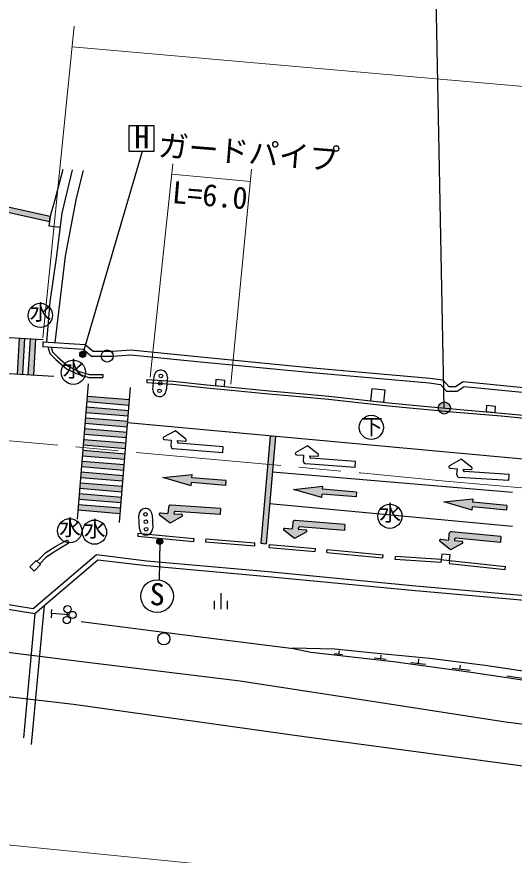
# Model space of a CAD drawing. Units: millimetres at full size, sheet at 1:1000; details may follow other scales. Extents: x 40000 to 680000, y 20000 to 380000.
# Drawn here: x 205268 to 246399, y 246983 to 316380 of the extents above; entities that cross this region are included whole.
import ezdxf
from ezdxf.enums import TextEntityAlignment as Align

# ---------------------------------------------------------------- set-up
doc = ezdxf.new("R2010")
doc.units = ezdxf.units.MM
doc.header["$LTSCALE"] = 1000
doc.linetypes.add('CHAIN', pattern=[18.5, 12, -1.5, 3.5, -1.5])
for name, color, linetype, lineweight in [('M-BGD', 7, 'Continuous', 25), ('M-BGD-EXST', 7, 'Continuous', 25), ('M-BMK', 2, 'CHAIN', 13), ('M-STR-HTXT', 7, 'Continuous', 13), ('M-STR-STRC', 7, 'Continuous', 25)]:
    doc.layers.add(name, color=color, linetype=linetype, lineweight=lineweight)
doc.styles.add('ＭＳ ゴシック', font='')
doc.styles.get('ＭＳ ゴシック').set_extended_font_data('MS Gothic')

msp = doc.modelspace()

# ---------------------------------------------------------------- hatches: boundary and pattern name
at = {"layer": 'M-BGD-EXST'}
for points in [[(210970, 288439, 1), (210470, 288439, 0.41421), (210720, 288189, 0.41421)], [(217342, 272951, 1), (216842, 272951, 0.41421), (217092, 272701, 0.41421)]]:
    msp.add_hatch(color=256, dxfattribs=at).paths.add_polyline_path(points)
at = {"layer": 'M-STR-STRC'}
for points in [[(203405, 300882), (203306, 300443), (207967, 299394), (208032, 299841)], [(205920, 289749), (205471, 289775), (205294, 286813), (205743, 286786)], [(206819, 289695), (206370, 289722), (206193, 286759), (206642, 286732)], [(214594, 284667), (211120, 284955), (211083, 284507), (214556, 284218)], [(214519, 283770), (211046, 284058), (211008, 283610), (214482, 283321)], [(241117, 284002, 1), (240117, 284002, 0.41421), (240617, 283502, 0.41421)], [(214444, 282873), (210971, 283161), (210934, 282713), (214407, 282424)], [(214370, 281976), (210897, 282264), (210859, 281816), (214333, 281527)], [(214295, 281079), (210822, 281368), (210785, 280919), (214258, 280631)], [(226654, 281637), (226206, 281675), (225446, 272805), (225894, 272766)], [(214221, 280182), (210748, 280471), (210710, 280022), (214184, 279734)], [(214146, 279285), (210673, 279574), (210636, 279125), (214109, 278837)], [(214072, 278388), (210599, 278677), (210561, 278228), (214035, 277940)], [(219714, 277834), (222515, 277589), (222549, 277985), (219749, 278230), (219773, 278504), (217343, 278241), (219690, 277560)], [(213997, 277491), (210524, 277780), (210487, 277331), (213960, 277043)], [(230517, 276873), (233319, 276649), (233351, 277045), (230549, 277269), (230571, 277543), (228143, 277262), (230495, 276599)], [(213923, 276594), (210449, 276883), (210412, 276435), (213886, 276146)], [(242950, 275810), (245748, 275540), (245787, 275935), (242988, 276205), (243015, 276479), (240583, 276238), (242924, 275536)], [(213848, 275698), (210375, 275986), (210338, 275538), (213811, 275249)], [(217768, 275278), (217150, 275320, 0.74206), (217082, 275140), (217964, 274463), (218929, 275017, 0.74206), (218885, 275203), (218267, 275245), (218274, 275345, -0.41421), (218380, 275438), (222078, 275190), (222111, 275689), (218015, 275963, 0.41388), (217802, 275777)], [(228045, 274004), (227427, 274053, 0.74206), (227357, 273875), (228231, 273187), (229202, 273729, 0.74206), (229161, 273916), (228543, 273965), (228551, 274065, -0.41421), (228659, 274157), (232353, 273864), (232393, 274362), (228299, 274687, 0.41388), (228084, 274503)], [(240953, 273073), (240336, 273132, 0.74206), (240263, 272955), (241125, 272252), (242105, 272778, 0.74206), (242067, 272966), (241450, 273025), (241460, 273124, -0.41421), (241569, 273214), (245258, 272861), (245306, 273359), (241219, 273750, 0.41388), (241000, 273571)]]:
    msp.add_hatch(color=256, dxfattribs=at).paths.add_polyline_path(points)
h = msp.add_hatch(color=256, dxfattribs=at)
edge = h.paths.add_edge_path()
edge.add_line((218557, 281197), (218565, 281296))
h = msp.add_hatch(color=256, dxfattribs=at)
edge = h.paths.add_edge_path()
edge.add_line((229499, 279947), (229506, 280047))
h = msp.add_hatch(color=256, dxfattribs=at)
edge = h.paths.add_edge_path()
edge.add_line((242190, 278839), (242197, 278939))

# ---------------------------------------------------------------- linework, layer by layer
at = {"layer": 'M-BGD'}
for p, q in [((207430, 289479), (207410, 289079)), ((212382, 286767), (212379, 286517)), ((216028, 286356), (216013, 286107)), ((215288, 273648), (215264, 273399)), ((215288, 273648), (219901, 273200)), ((209460, 273098), (209572, 272826)), ((215264, 273399), (219877, 272951)), ((219901, 273200), (219877, 272951)), ((220895, 273171), (220873, 272922)), ((220876, 272921), (224944, 272602)), ((220895, 273171), (224964, 272851)), ((224944, 272602), (224964, 272851)), ((226146, 272459), (226168, 272708)), ((226146, 272459), (229938, 272128)), ((226168, 272708), (229959, 272377)), ((229938, 272128), (229959, 272377)), ((230899, 272032), (230922, 272281)), ((230922, 272281), (235561, 271842)), ((230899, 272032), (235537, 271593)), ((235537, 271593), (235561, 271842)), ((236569, 271462), (236585, 271712)), ((240339, 271209), (236569, 271462)), ((240356, 271458), (236585, 271712)), ((240356, 271458), (240339, 271209)), ((241052, 271388), (241025, 271140)), ((241052, 271388), (245668, 270876)), ((241025, 271140), (245641, 270628)), ((245641, 270628), (245668, 270876)), ((222163, 267349), (222163, 268677)), ((221630, 267349), (221630, 268046)), ((222697, 267349), (222697, 268046)), ((207523, 267644), (206466, 256155)), ((208142, 266984), (208165, 267333)), ((206752, 266987), (205824, 256706)), ((208142, 266984), (208118, 266635)), ((209589, 266887), (208142, 266984)), ((209439, 266897), (209449, 267047)), ((231897, 263626), (231953, 263914)), ((231517, 263671), (232201, 263589)), ((234831, 263318), (235811, 263214)), ((235381, 263259), (235391, 263539)), ((238487, 262858), (238514, 263241)), ((237839, 262929), (239052, 262795)), ((241261, 262464), (242751, 262287)), ((241911, 262387), (241954, 262715)), ((245797, 261819), (247662, 261557))]:
    msp.add_line(p, q, dxfattribs=at)
for points in [[(207765, 289458), (208037, 292795), (208549, 296407), (209018, 300131), (209875, 303708)], [(209077, 303728), (208395, 301118), (208054, 299991), (207921, 299072), (208872, 298974)], [(208429, 289418), (209283, 296559), (210194, 301372), (210791, 303646)], [(207430, 289479), (210916, 289266), (211582, 288700), (213224, 288699), (214705, 288814), (220217, 288259), (229438, 287364), (239415, 286469), (240492, 286334), (240989, 285779), (241554, 285779), (242168, 286188), (251903, 285229), (254118, 284944), (259842, 284403), (272236, 283268), (282678, 282262), (302475, 280288)], [(207406, 289080), (210758, 288875), (211435, 288300), (213240, 288299), (214700, 288413), (220178, 287861), (229401, 286966), (239372, 286071), (240294, 285956), (240810, 285379), (241675, 285379), (242271, 285776), (251858, 284832), (254073, 284547), (259805, 284004), (272199, 282870), (282639, 281864), (302438, 279890)], [(207849, 289053), (207988, 288506), (208507, 288023), (209379, 287252), (210264, 286823), (211224, 286531), (212379, 286517)], [(208111, 289037), (208212, 288640), (208675, 288209), (209519, 287462), (210355, 287057), (211262, 286780), (212382, 286767)], [(216013, 286107), (218171, 285976), (220955, 285664), (222725, 285507), (226105, 285170), (228640, 284951), (231049, 284718), (236007, 284184), (238611, 283928), (241593, 283665), (245317, 283337), (248314, 283059), (251820, 282760), (254851, 282460), (258787, 282095), (263095, 281628)], [(216028, 286356), (218193, 286225), (220980, 285912), (222749, 285756), (226128, 285419), (228663, 285200), (231074, 284966), (236032, 284433), (238634, 284177), (241615, 283914), (245340, 283585), (248336, 283308), (251843, 283008), (254875, 282709), (258812, 282344), (263122, 281876)], [(66247, 277651), (82049, 277219), (94799, 276617), (107406, 275697), (124162, 274117), (136107, 272680), (153648, 270252), (165271, 268744), (178032, 267193), (189002, 265843), (199874, 264368), (211080, 262958), (223749, 261418), (235737, 259557), (245688, 258018), (256388, 256660), (265551, 255586), (284219, 253757), (300697, 252756), (315780, 251952), (330105, 251602), (347082, 251755)], [(567492, 277070), (542219, 272873), (509846, 267368), (460103, 259297), (434697, 255321), (407255, 251826), (387329, 249901), (365874, 248545), (346508, 248107), (325089, 248194), (304370, 249112), (280199, 250598), (257788, 252911), (229037, 256788), (209957, 259449), (198371, 260811), (182673, 262865), (163281, 265338), (142812, 268006), (124115, 270215), (98459, 272520), (77473, 273589), (65912, 273710)], [(206952, 271318), (207666, 272036), (208423, 272505), (209460, 273098)], [(207165, 271108), (207732, 271691), (208236, 272036), (208971, 272492), (209572, 272826)], [(195960, 268683), (202492, 267678), (206752, 266987), (211976, 271443), (215987, 270958), (226016, 270059), (237922, 268922), (253178, 267558), (265518, 266403), (275489, 265912), (291795, 265440), (310957, 263507), (327207, 261879), (343990, 260693)], [(196021, 269079), (202554, 268073), (206634, 267412), (211850, 271861), (216029, 271355), (226053, 270457), (237959, 269320), (253215, 267956), (265547, 266802), (275504, 266312), (291821, 265840), (310997, 263905), (327241, 262277), (344010, 261093)], [(209589, 266887), (209439, 266897), (209429, 266747)], [(210602, 266328), (216566, 265562), (220463, 265065), (228140, 264100), (229581, 263797), (236418, 263021), (242840, 262145), (249837, 261083), (252786, 260565), (259824, 259833), (266578, 259129), (271622, 258613), (277141, 258095), (281727, 257620), (286598, 257103), (291783, 256600)], [(335203, 254219), (332770, 255610), (330145, 256538), (327448, 257129), (323570, 257356), (319738, 257569), (315422, 257781), (311590, 258053), (307576, 258159), (302457, 258401), (296534, 258583), (289097, 258977), (282961, 259370), (275646, 259855), (269269, 260233), (262756, 260491), (257378, 260900), (252258, 261490), (248395, 262036), (243988, 262686), (239430, 263262), (234780, 263716), (231553, 264035), (228052, 264111)]]:
    msp.add_lwpolyline(points, dxfattribs=at)
for points in [[(221692, 285849), (222439, 285783), (222483, 286281), (221736, 286347)], [(234519, 284596), (235612, 284478), (235719, 285472), (234625, 285590)], [(244074, 283697), (244821, 283631), (244865, 284129), (244118, 284195)], [(206355, 270852), (206881, 271387), (207238, 271037), (206712, 270502)], [(240356, 271458), (241052, 271388), (241097, 271836), (240401, 271906)]]:
    msp.add_lwpolyline(points, close=True, dxfattribs=at)
for centre, radius in [((212748, 288300), 500), ((209469, 267346), 300), ((209409, 266448), 300), ((209888, 266867), 300), ((217430, 264898), 500)]:
    msp.add_circle(centre, radius, dxfattribs=at)
at = {"layer": 'M-BGD-EXST'}
for p, q in [((216629, 307356), (214529, 307356)), ((214529, 307356), (214529, 305256)), ((216629, 305256), (216629, 307356)), ((210720, 288439), (215669, 305256)), ((214529, 305256), (216629, 305256)), ((217092, 272951), (217042, 269766))]:
    msp.add_line(p, q, dxfattribs=at)
for centre, radius in [((207211, 291667), 1000), ((210720, 288439), 250), ((209945, 286957), 1000), ((234578, 282394), 1000), ((236118, 275039), 1000), ((209645, 273839), 1000), ((211695, 273722), 1000), ((217092, 272951), 250), ((216872, 268426), 1350)]:
    msp.add_circle(centre, radius, dxfattribs=at)
at = {"layer": 'M-BMK'}
msp.add_lwpolyline([(67583, 293406), (73246, 293021), (82860, 292175), (100759, 290617), (114766, 289342), (134463, 287627), (162677, 285138), (196720, 282014), (233683, 278630), (240425, 277980), (256253, 276557), (264809, 275801), (279729, 274463), (310823, 271589), (332500, 269493), (338076, 269017), (344664, 268512)], dxfattribs=at)
at = {"layer": 'M-STR-HTXT'}
for p, q in [((210008, 315611), (207410, 289807)), ((216303, 286545), (218172, 304215)), ((218082, 303363), (224581, 302733)), ((224682, 303772), (222956, 285977))]:
    msp.add_line(p, q, dxfattribs=at)
for points in [[(209836, 313905), (316779, 304478), (329219, 303380), (395434, 300369), (479653, 309895)], [(194187, 248868), (268410, 241459), (336133, 237835), (348194, 237506), (395348, 237108), (410793, 237682), (434452, 240610), (483302, 247353), (503064, 250304), (555354, 259715)]]:
    msp.add_lwpolyline(points, dxfattribs=at)
at = {"layer": 'M-STR-STRC'}
for p, q in [((240617, 284002), (239803, 324460)), ((208032, 299841), (203405, 300882)), ((207967, 299394), (203306, 300443)), ((207967, 299394), (208032, 299841)), ((197338, 290261), (207440, 289658)), ((205471, 289775), (205294, 286813)), ((205920, 289749), (205743, 286786)), ((206370, 289722), (206193, 286759)), ((206819, 289695), (206642, 286732)), ((195550, 287394), (208342, 286631)), ((216527, 285534), (216621, 286630)), ((210277, 274803), (211207, 285996)), ((217717, 286537), (217623, 285441)), ((213750, 274514), (214680, 285707)), ((214594, 284667), (211120, 284955)), ((214519, 283770), (211046, 284058)), ((214556, 284218), (211083, 284507)), ((214444, 282873), (210971, 283161)), ((214482, 283321), (211008, 283610)), ((214407, 282424), (210934, 282713)), ((257775, 278792), (214436, 282770)), ((214333, 281527), (210859, 281816)), ((214370, 281976), (210897, 282264)), ((218381, 282114), (217408, 281575)), ((219253, 281424), (218381, 282114)), ((214295, 281079), (210822, 281368)), ((217449, 281388), (218066, 281337)), ((218026, 280838), (218066, 281337)), ((218557, 281197), (218565, 281296)), ((218565, 281296), (219182, 281246)), ((222342, 280786), (218648, 281089)), ((226206, 281675), (225446, 272805)), ((226654, 281637), (225894, 272766)), ((226654, 281637), (226206, 281675)), ((214221, 280182), (210748, 280471)), ((214258, 280631), (210785, 280919)), ((222301, 280288), (218209, 280623)), ((222301, 280288), (222342, 280786)), ((229314, 280863), (228347, 280315)), ((230193, 280181), (229314, 280863)), ((214184, 279734), (210710, 280022)), ((228389, 280128), (229007, 280083)), ((228971, 279584), (229007, 280083)), ((229499, 279947), (229506, 280047)), ((229506, 280047), (230124, 280002)), ((233288, 279573), (229591, 279840)), ((242000, 279754), (241036, 279200)), ((242882, 279077), (242000, 279754)), ((214109, 278837), (210636, 279125)), ((214146, 279285), (210673, 279574)), ((233252, 279074), (229156, 279371)), ((233252, 279074), (233288, 279573)), ((241079, 279013), (241698, 278972)), ((214072, 278388), (210599, 278677)), ((217343, 278241), (219773, 278504)), ((219749, 278230), (219773, 278504)), ((246256, 276999), (226402, 278699)), ((241664, 278473), (241698, 278972)), ((242190, 278839), (242197, 278939)), ((242197, 278939), (242815, 278898)), ((245981, 278486), (242283, 278733)), ((245948, 277987), (245981, 278486)), ((213997, 277491), (210524, 277780)), ((214035, 277940), (210561, 278228)), ((219690, 277560), (217343, 278241)), ((219690, 277560), (219714, 277834)), ((222515, 277589), (219714, 277834)), ((222549, 277985), (219749, 278230)), ((222549, 277985), (222515, 277589)), ((245948, 277987), (241851, 278260)), ((213960, 277043), (210487, 277331)), ((228143, 277262), (230571, 277543)), ((230495, 276599), (228143, 277262)), ((230549, 277269), (230571, 277543)), ((233351, 277045), (230549, 277269)), ((233351, 277045), (233319, 276649)), ((213886, 276146), (210412, 276435)), ((213923, 276594), (210449, 276883)), ((230495, 276599), (230517, 276873)), ((233319, 276649), (230517, 276873)), ((240583, 276238), (243015, 276479)), ((242924, 275536), (240583, 276238)), ((242988, 276205), (243015, 276479)), ((245787, 275935), (242988, 276205)), ((213811, 275249), (210338, 275538)), ((213848, 275698), (210375, 275986)), ((217802, 275777), (217768, 275278)), ((222111, 275689), (218015, 275963)), ((222111, 275689), (222078, 275190)), ((246252, 274204), (226178, 276074)), ((242924, 275536), (242950, 275810)), ((245748, 275540), (242950, 275810)), ((245787, 275935), (245748, 275540)), ((215406, 274005), (215359, 275104)), ((216458, 275151), (216505, 274052)), ((217964, 274463), (217082, 275140)), ((217150, 275320), (217768, 275278)), ((218929, 275017), (217964, 274463)), ((218274, 275345), (218267, 275245)), ((218267, 275245), (218885, 275203)), ((222078, 275190), (218380, 275438)), ((228084, 274503), (228045, 274004)), ((232393, 274362), (228299, 274687)), ((232353, 273864), (228659, 274157)), ((232393, 274362), (232353, 273864)), ((228231, 273187), (227357, 273875)), ((227427, 274053), (228045, 274004)), ((229202, 273729), (228231, 273187)), ((228551, 274065), (228543, 273965)), ((228543, 273965), (229161, 273916)), ((241000, 273571), (240953, 273073)), ((245306, 273359), (241219, 273750)), ((225446, 272805), (225894, 272766)), ((241125, 272252), (240263, 272955)), ((240336, 273132), (240953, 273073)), ((242105, 272778), (241125, 272252)), ((241460, 273124), (241450, 273025)), ((241450, 273025), (242067, 272966)), ((245258, 272861), (241569, 273214)), ((245306, 273359), (245258, 272861))]:
    msp.add_line(p, q, dxfattribs=at)
for centre, radius in [((217181, 286657), 150), ((217128, 286039), 150), ((217076, 285421), 150), ((240617, 284002), 500), ((215911, 275202), 150), ((215938, 274582), 150), ((215964, 273963), 150)]:
    msp.add_circle(centre, radius, dxfattribs=at)
for centre, radius, start, end in [((217169, 286583), 550, 85.14375, 175.14375), ((217169, 286583), 550, 355.14375, 85.14375), ((217075, 285487), 550, 175.14375, 265.14375), ((217075, 285487), 550, 265.14375, 355.14375), ((217457, 281487), 100, 119.00632, 265.31625), ((218656, 281188), 100, 175.31625, 265.31625), ((219191, 281345), 100, 265.31625, 51.62619), ((218225, 280822), 200, 175.3806, 265.31625), ((228396, 280228), 100, 119.54736, 265.85729), ((229598, 279940), 100, 175.85729, 265.85729), ((230131, 280102), 100, 265.85729, 52.16722), ((229171, 279570), 200, 175.92164, 265.85729), ((241086, 279113), 100, 119.87774, 266.18767), ((242822, 278997), 100, 266.18767, 52.4976), ((241864, 278460), 200, 176.25202, 266.18767), ((242290, 278832), 100, 176.18767, 266.18767), ((215909, 275127), 550, 92.43773, 182.43773), ((215909, 275127), 550, 2.43773, 92.43773), ((218001, 275764), 200, 86.17096, 176.10661), ((217143, 275220), 100, 86.17096, 232.48089), ((218374, 275338), 100, 86.17096, 176.17096), ((218879, 275104), 100, 299.86103, 86.17096), ((228284, 274487), 200, 85.47322, 175.40887), ((228651, 274057), 100, 85.47322, 175.47322), ((215956, 274028), 550, 182.43773, 272.43773), ((215956, 274028), 550, 272.43773, 2.43773), ((227419, 273954), 100, 85.47322, 231.78316), ((229153, 273816), 100, 299.16329, 85.47322), ((241200, 273551), 200, 84.52512, 174.46077), ((240326, 273032), 100, 84.52512, 230.83505), ((241560, 273115), 100, 84.52512, 174.52512), ((242058, 272866), 100, 298.21518, 84.52512)]:
    msp.add_arc(centre, radius, start, end, dxfattribs=at)

# ---------------------------------------------------------------- texts
at = {"layer": 'M-BGD-EXST', "style": 'ＭＳ ゴシック'}
for s, height, p in [('H', 1833, (214982, 304948)), ('水', 1320, (206332, 290876)), ('水', 1320, (209065, 286166)), ('下', 1320, (233726, 281406)), ('水', 1320, (235239, 274248)), ('水', 1320, (208766, 273048)), ('水', 1320, (210816, 272931))]:
    msp.add_text(s, height=height, dxfattribs=at).set_placement(p, align=Align.BOTTOM_LEFT)
msp.add_text('S', height=1833, rotation=358.508, dxfattribs=at).set_placement((216217, 267134), align=Align.BOTTOM_LEFT)
at = {"layer": 'M-STR-HTXT', "style": 'ＭＳ ゴシック'}
for s, rotation, p in [('ガードパイプ', 355.46, (216861, 304301)), ('L=6.0', 355.124, (218015, 300420))]:
    msp.add_text(s, height=1833, rotation=rotation, dxfattribs=at).set_placement(p, align=Align.BOTTOM_LEFT)

doc.saveas('drawing.dxf')
